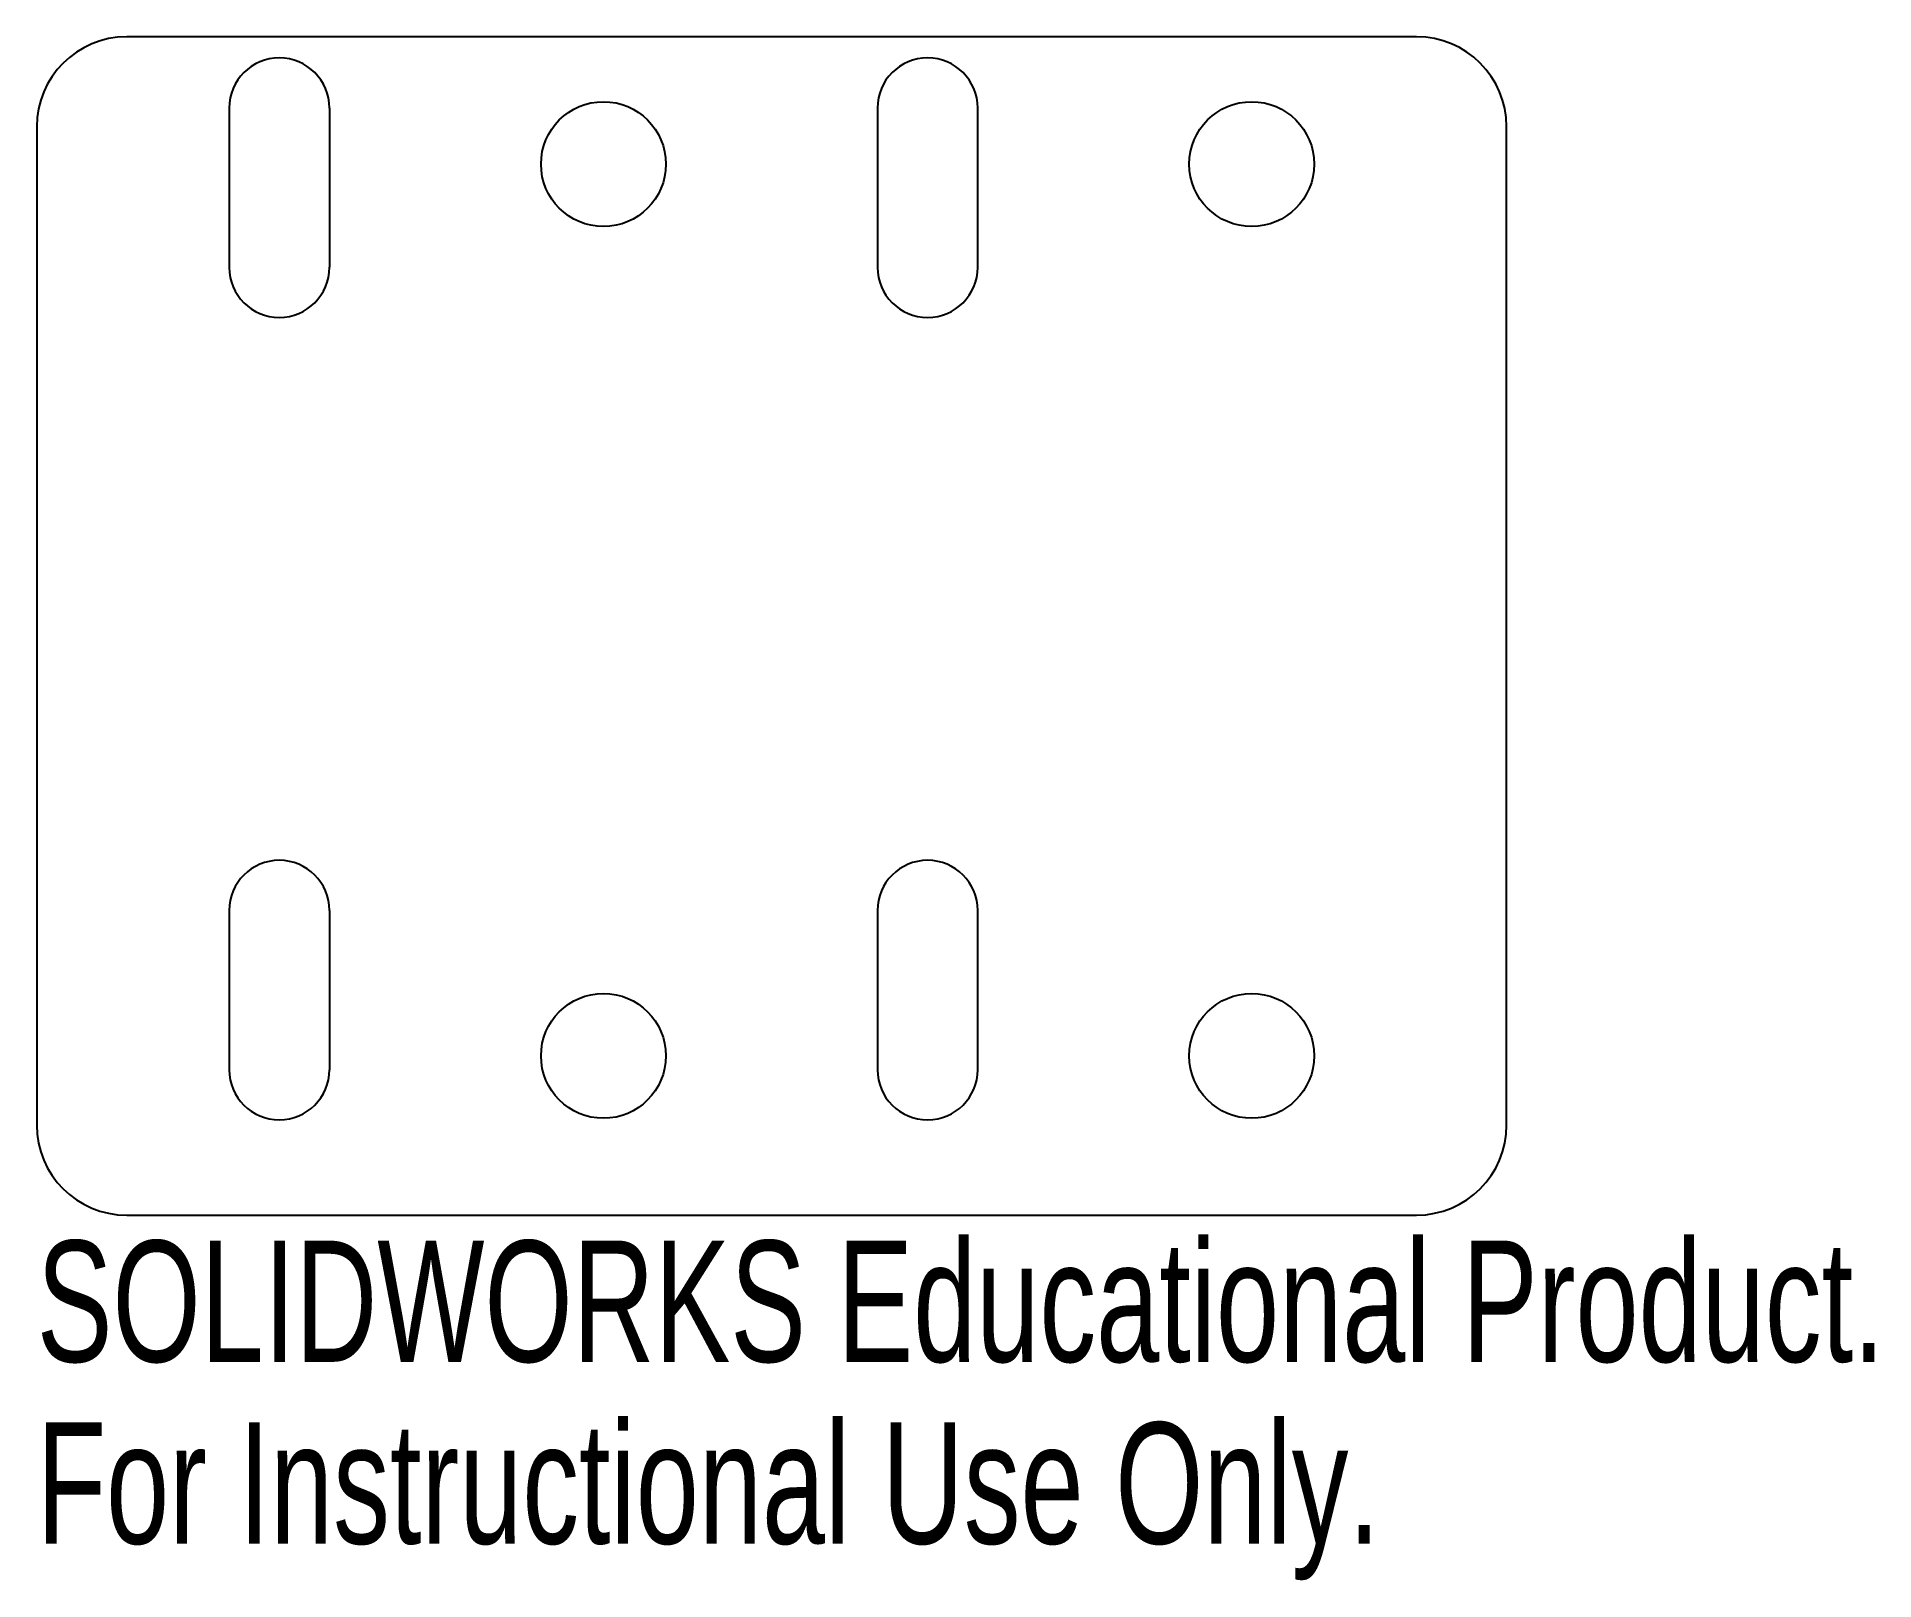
# Model space of a CAD drawing. Header units: inches. Extents: x -2.31 to 0.58, y -2.42 to 0.
import ezdxf

# ---------------------------------------------------------------- set-up
doc = ezdxf.new("R2010")
doc.units = ezdxf.units.IN
doc.header["$MEASUREMENT"] = 0
doc.styles.add('SLDTEXTSTYLE0', font='TXT', dxfattribs={"width": 0.7})

msp = doc.modelspace()

# ---------------------------------------------------------------- linework, layer by layer
at = {"color": 7, "linetype": 'Continuous', "lineweight": 25}
for p, q in [((-0.1414, 0), (-2.166, 0)), ((-2.0053, -0.1119), (-2.0053, -0.3619)), ((-1.8479, -0.1119), (-1.8479, -0.3619)), ((-0.9876, -0.1119), (-0.9876, -0.3619)), ((-0.8301, -0.3619), (-0.8301, -0.1119)), ((-2.3073, -0.1414), (-2.3073, -1.7087)), ((0, -1.7087), (0, -0.1414)), ((-2.0053, -1.3717), (-2.0053, -1.6217)), ((-1.8479, -1.3717), (-1.8479, -1.6217)), ((-0.9876, -1.3717), (-0.9876, -1.6217)), ((-0.8301, -1.6217), (-0.8301, -1.3717)), ((-2.166, -1.85), (-0.1414, -1.85))]:
    msp.add_line(p, q, dxfattribs=at)
for centre in [(-1.4177, -0.2), (-0.4, -0.2), (-1.4177, -1.6), (-0.4, -1.6)]:
    msp.add_circle(centre, 0.098, dxfattribs=at)
for centre, radius, start, end in [((-0.1414, -0.1414), 0.1414, 0, 90), ((-2.166, -0.1414), 0.1413, 90, 180), ((-1.9266, -0.1119), 0.0787, 0, 180), ((-0.9089, -0.1119), 0.0787, 0, 180), ((-1.9266, -0.3619), 0.0787, 180, 0), ((-0.9089, -0.3619), 0.0787, 180, 0), ((-1.9266, -1.3717), 0.0787, 0, 180), ((-0.9089, -1.3717), 0.0787, 0, 180), ((-1.9266, -1.6217), 0.0787, 180, 0), ((-0.9089, -1.6217), 0.0787, 180, 0), ((-2.166, -1.7087), 0.1414, 180, 270), ((-0.1414, -1.7087), 0.1414, 270, 0)]:
    msp.add_arc(centre, radius, start, end, dxfattribs=at)

# ---------------------------------------------------------------- texts
at = {"color": 7, "linetype": 'Continuous', "char_height": 0.1903, "attachment_point": 1, "style": 'SLDTEXTSTYLE0'}
for s, insert in [('SOLIDWORKS Educational Product.', (-2.3073, -1.8901)), ('For Instructional Use Only.', (-2.3073, -2.1756))]:
    msp.add_mtext(s, dxfattribs=dict(at, insert=insert))

doc.saveas('drawing.dxf')
